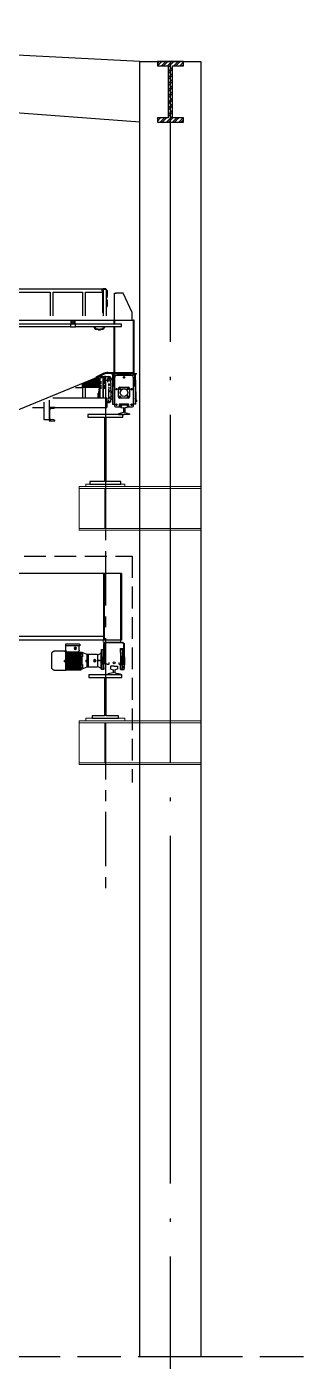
# Model space of a CAD drawing. Extents: x -1201378 to 2367219, y -619313 to 244905.
# Drawn here: x 1569481 to 1572666, y -88101 to -72751 of the extents above; entities that cross this region are included whole.
import ezdxf

# ---------------------------------------------------------------- set-up
doc = ezdxf.new("R2010")
doc.units = 0
doc.header["$LTSCALE"] = 1000
for name, pattern in [('__DASH', [0.35, 0.25, -0.1]), ('CENTER', [2, 1.25, -0.25, 0.25, -0.25]), ('DASH', [0.35, 0.25, -0.1]), ('DOTE', [2.42, 2, -0.2, 0.02, -0.2]), ('HIDDEN', [0.375, 0.25, -0.125])]:
    doc.linetypes.add(name, pattern=pattern)
doc.layers.get('0').update_dxf_attribs({"linetype": 'CONTINUOUS'})
for name, color, linetype in [('06A-01-03', 7, 'CONTINUOUS'), ('5剖面线层', 2, 'CONTINUOUS'), ('A-AXIS-DOTE', 14, 'DOTE'), ('A-LIN-V', 9, 'CONTINUOUS'), ('COLUMN', 9, 'CONTINUOUS'), ('CRANE', 11, 'HIDDEN'), ('FAG16-10.01MA1-被', 7, 'CONTINUOUS'), ('FAG16-10.02MA1-被', 7, 'CONTINUOUS'), ('FAG16-10MA1-端梁结构', 7, 'CONTINUOUS'), ('FAG16-20.02MA1-轴', 7, 'CONTINUOUS'), ('FHSGH10105-主梁-01', 7, 'CONTINUOUS'), ('FHSGH10105-主梁-02', 7, 'CONTINUOUS'), ('FHSGH10105-主梁-04', 7, 'CONTINUOUS'), ('FHSGH10105-主梁-06', 7, 'CONTINUOUS'), ('G80接口', 7, 'CONTINUOUS'), ('G80箱体', 7, 'CONTINUOUS'), ('S-DOTE1', 140, 'CENTER'), ('S-SB', 21, 'CONTINUOUS'), ('六角头螺栓_M5-135', 7, 'CONTINUOUS'), ('后端盖', 7, 'CONTINUOUS'), ('建-墙-填充', 8, 'CONTINUOUS'), ('建-柱-钢', 9, 'CONTINUOUS'), ('接线盒', 7, 'CONTINUOUS'), ('接线盒盖', 7, 'CONTINUOUS'), ('机壳', 7, 'CONTINUOUS'), ('电机接线盒密封垫', 7, 'CONTINUOUS'), ('端盖', 7, 'CONTINUOUS'), ('齿轴1', 7, 'CONTINUOUS')]:
    doc.layers.add(name, color=color, linetype=linetype)
doc.layers.add('S-bkl', color=4, linetype='CONTINUOUS', lineweight=0)
doc.layers.add('连接板', color=6, linetype='CONTINUOUS', lineweight=0)

# ---------------------------------------------------------------- blocks, each defined once
blk = doc.blocks.new('G$CBF9D2CED')
at = {"layer": '建-墙-填充'}
h = blk.add_hatch(dxfattribs=at)
h.set_pattern_fill('金属', color=256, scale=20, style=0)
h.set_pattern_definition([(45, (0, 0), (-35.3553, 35.3553), []), (45, (23.57, 0), (-35.3553, 35.3553), [])])
h.paths.add_polyline_path([(-150, 0), (-150, -50), (-25, -50), (-25, -650), (-150, -650), (-150, -700), (150, -700), (150, -650), (25, -650), (25, -50), (150, -50), (150, 0)])
at = {"layer": '建-柱-钢'}
for p, q in [((-150, 0), (-150, -50)), ((150, 0), (-150, 0)), ((150, -50), (150, 0)), ((-150, -50), (-25, -50)), ((-25, -50), (-25, -650)), ((25, -650), (25, -50)), ((25, -50), (150, -50)), ((-25, -650), (-150, -650)), ((-150, -650), (-150, -700)), ((-150, -700), (150, -700)), ((150, -650), (25, -650)), ((150, -700), (150, -650))]:
    blk.add_line(p, q, dxfattribs=at)
blk = doc.blocks.new('20T')
at = {"layer": 'A-LIN-V', "color": 1}
for p, q in [((1607425, -75771), (1605762, -75771)), ((1605816, -75803), (1606822, -75803)), ((1606822, -75803), (1606822, -76077)), ((1606855, -76077), (1606855, -75803)), ((1606855, -75803), (1607195, -75803)), ((1607195, -75803), (1607195, -76077)), ((1607227, -76077), (1607227, -75803)), ((1607227, -75803), (1607427, -75803)), ((1607416, -75797), (1607416, -75795)), ((1607416, -75795), (1607422, -75795)), ((1607422, -75797), (1607416, -75797)), ((1607419, -75782), (1607419, -75778)), ((1607425, -75778), (1607419, -75778)), ((1607419, -75788), (1607419, -75782)), ((1607425, -75782), (1607419, -75782)), ((1607419, -75788), (1607419, -75789)), ((1607425, -75788), (1607419, -75788)), ((1607419, -75789), (1607425, -75789)), ((1607425, -75792), (1607425, -75770)), ((1607427, -75770), (1607427, -75792)), ((1607460, -75771), (1607427, -75771)), ((1607427, -76039), (1607427, -75774)), ((1607427, -75780), (1607427, -75780)), ((1607427, -75787), (1607427, -75787)), ((1607430, -75765), (1607457, -75765)), ((1607457, -75767), (1607430, -75767)), ((1607431, -75771), (1607457, -75771)), ((1607434, -75771), (1607467, -75771)), ((1607434, -76077), (1607434, -75771)), ((1607460, -75771), (1607460, -75770)), ((1607462, -75770), (1607462, -75771)), ((1607467, -75771), (1607462, -75771)), ((1607467, -75771), (1607467, -75771)), ((1607467, -75771), (1607467, -76077)), ((1607474, -75780), (1607467, -75780)), ((1607467, -75789), (1607481, -75789)), ((1607467, -75805), (1607481, -75805)), ((1607481, -75805), (1607467, -75805)), ((1607467, -75821), (1607481, -75821)), ((1607467, -75822), (1607481, -75822)), ((1607474, -75781), (1607474, -75780)), ((1607475, -75822), (1607475, -75821)), ((1607481, -75805), (1607481, -75789)), ((1607481, -75821), (1607481, -75805)), ((1607481, -75838), (1607481, -75822)), ((1607563, -75816), (1607580, -75816)), ((1607563, -76121), (1607563, -75816)), ((1607593, -75816), (1607575, -75816)), ((1607662, -75816), (1607580, -75816)), ((1607765, -76039), (1607662, -75816)), ((1607481, -75838), (1607467, -75838)), ((1607467, -75838), (1607481, -75838)), ((1607467, -75853), (1607481, -75853)), ((1607467, -75857), (1607480, -75857)), ((1607467, -75898), (1607481, -75898)), ((1607481, -75914), (1607467, -75914)), ((1607467, -75914), (1607481, -75914)), ((1607467, -75929), (1607481, -75929)), ((1607467, -75931), (1607481, -75931)), ((1607467, -75946), (1607481, -75946)), ((1607481, -75946), (1607467, -75946)), ((1607467, -75962), (1607481, -75962)), ((1607467, -75965), (1607480, -75965)), ((1607475, -75857), (1607475, -75853)), ((1607475, -75931), (1607475, -75929)), ((1607475, -75965), (1607475, -75962)), ((1607481, -75853), (1607481, -75838)), ((1607481, -75914), (1607481, -75898)), ((1607481, -75929), (1607481, -75914)), ((1607481, -75946), (1607481, -75931)), ((1607481, -75962), (1607481, -75946)), ((1606880, -76129), (1606050, -76129)), ((1607556, -76129), (1606880, -76129)), ((1607060, -76134), (1607060, -76167)), ((1607063, -76164), (1607063, -76134)), ((1607104, -76129), (1607065, -76129)), ((1607065, -76132), (1607072, -76132)), ((1607068, -76159), (1607068, -76135)), ((1607070, -76135), (1607070, -76159)), ((1607072, -76132), (1607098, -76132)), ((1607098, -76134), (1607072, -76134)), ((1607098, -76132), (1607104, -76132)), ((1607099, -76159), (1607099, -76135)), ((1607101, -76135), (1607101, -76159)), ((1607107, -76134), (1607107, -76164)), ((1607109, -76167), (1607109, -76134)), ((1607434, -76043), (1607431, -76043)), ((1607556, -76129), (1607556, -76170)), ((1607556, -76129), (1607563, -76129)), ((1607780, -76129), (1607563, -76129)), ((1607563, -76129), (1607563, -76170)), ((1607765, -76121), (1607765, -76039)), ((1607780, -76121), (1607780, -76125)), ((1607787, -76125), (1607780, -76125)), ((1607780, -76641), (1607780, -76125)), ((1607787, -76641), (1607787, -76125)), ((1605372, -76170), (1607057, -76170)), ((1605372, -76200), (1607057, -76200)), ((1606043, -76170), (1606887, -76170)), ((1606600, -76200), (1607057, -76200)), ((1606913, -76170), (1607644, -76170)), ((1607060, -76167), (1607057, -76167)), ((1607057, -76167), (1607057, -76172)), ((1607057, -76172), (1607057, -76203)), ((1607057, -76203), (1607057, -76208)), ((1607112, -76208), (1607057, -76208)), ((1607060, -76167), (1607063, -76164)), ((1607063, -76167), (1607060, -76167)), ((1607072, -76162), (1607063, -76162)), ((1607063, -76167), (1607063, -76162)), ((1607106, -76167), (1607063, -76167)), ((1607072, -76161), (1607079, -76161)), ((1607079, -76162), (1607072, -76162)), ((1607079, -76161), (1607079, -76162)), ((1607091, -76162), (1607079, -76162)), ((1607091, -76162), (1607091, -76161)), ((1607091, -76161), (1607098, -76161)), ((1607098, -76162), (1607091, -76162)), ((1607106, -76162), (1607098, -76162)), ((1607106, -76167), (1607106, -76162)), ((1607106, -76164), (1607109, -76167)), ((1607109, -76167), (1607106, -76167)), ((1607112, -76167), (1607109, -76167)), ((1607112, -76167), (1607112, -76172)), ((1607112, -76170), (1607644, -76170)), ((1607112, -76203), (1607112, -76172)), ((1607112, -76200), (1607644, -76200)), ((1607112, -76203), (1607112, -76208)), ((1607143, -76200), (1607644, -76200)), ((1607321, -76200), (1607340, -76231)), ((1607340, -76229), (1607432, -76229)), ((1607340, -76231), (1607340, -76229)), ((1607373, -76231), (1607340, -76231)), ((1607373, -76231), (1607373, -76236)), ((1607373, -76236), (1607400, -76236)), ((1607400, -76231), (1607400, -76236)), ((1607432, -76231), (1607400, -76231)), ((1607452, -76200), (1607432, -76231)), ((1607432, -76229), (1607432, -76231)), ((1607556, -76200), (1607556, -76641)), ((1607563, -76200), (1607563, -76641)), ((1607644, -76173), (1607644, -76170)), ((1607644, -76173), (1607644, -76170)), ((1607644, -76200), (1607644, -76173)), ((1607644, -76197), (1607644, -76173)), ((1607644, -76200), (1607644, -76197)), ((1607351, -76776), (1607421, -76743)), ((1607490, -76728), (1607556, -76728)), ((1607541, -76739), (1607490, -76739)), ((1607532, -76739), (1607532, -76747)), ((1607532, -76739), (1607541, -76739)), ((1607532, -76747), (1607541, -76747)), ((1607541, -76739), (1607556, -76739)), ((1607541, -76739), (1607541, -76739)), ((1607541, -76760), (1607541, -76747)), ((1607555, -76739), (1607555, -76881)), ((1607556, -76641), (1607556, -76739)), ((1607556, -76641), (1607563, -76641)), ((1607563, -76641), (1607563, -76739)), ((1607563, -76728), (1607780, -76728)), ((1607563, -76739), (1607780, -76739)), ((1607787, -76641), (1607780, -76641)), ((1607780, -76739), (1607780, -76641)), ((1607787, -76750), (1607780, -76750)), ((1607780, -76760), (1607780, -76750)), ((1607787, -76750), (1607787, -76641)), ((1607787, -76739), (1607793, -76739)), ((1607787, -76739), (1607814, -76739)), ((1607791, -76747), (1607787, -76747)), ((1607791, -76747), (1607791, -76818)), ((1607802, -76818), (1607802, -76747)), ((1607814, -76747), (1607802, -76747)), ((1607814, -76747), (1607814, -76739)), ((1607352, -76788), (1605818, -77420)), ((1607112, -76899), (1607188, -76899)), ((1607188, -76864), (1607188, -76899)), ((1607378, -76867), (1607188, -76867)), ((1607378, -76871), (1607188, -76871)), ((1607378, -76873), (1607188, -76873)), ((1607378, -76876), (1607188, -76876)), ((1607378, -76880), (1607188, -76880)), ((1607378, -76884), (1607188, -76884)), ((1607378, -76887), (1607188, -76887)), ((1607378, -76890), (1607188, -76890)), ((1607378, -76892), (1607188, -76892)), ((1607378, -76894), (1607188, -76894)), ((1607188, -76895), (1607378, -76895)), ((1607195, -76895), (1607195, -77021)), ((1607378, -76860), (1607196, -76860)), ((1607378, -76854), (1607209, -76854)), ((1607378, -76848), (1607222, -76848)), ((1607227, -76982), (1607227, -76895)), ((1607378, -76843), (1607233, -76843)), ((1607378, -76841), (1607236, -76841)), ((1607378, -76837), (1607245, -76837)), ((1607378, -76836), (1607248, -76836)), ((1607378, -76835), (1607251, -76835)), ((1607378, -76832), (1607257, -76832)), ((1607378, -76829), (1607262, -76829)), ((1607378, -76828), (1607265, -76828)), ((1607378, -76826), (1607270, -76826)), ((1607378, -76823), (1607275, -76823)), ((1607378, -76821), (1607280, -76821)), ((1607378, -76808), (1607308, -76808)), ((1607378, -76804), (1607318, -76804)), ((1607378, -76800), (1607325, -76800)), ((1607378, -76798), (1607330, -76798)), ((1607378, -76794), (1607337, -76794)), ((1607378, -76792), (1607343, -76792)), ((1607426, -76753), (1607352, -76788)), ((1607378, -76788), (1607352, -76788)), ((1607378, -76786), (1607355, -76786)), ((1607378, -76775), (1607378, -76896)), ((1607378, -76896), (1607386, -76896)), ((1607388, -76849), (1607388, -76891)), ((1607388, -76891), (1607388, -76898)), ((1607388, -76914), (1607388, -76898)), ((1607398, -76766), (1607398, -76786)), ((1607398, -76786), (1607398, -76789)), ((1607398, -76802), (1607398, -76789)), ((1607398, -77021), (1607398, -76802)), ((1607409, -76863), (1607409, -76827)), ((1607409, -76915), (1607409, -76873)), ((1607415, -76784), (1607415, -76758)), ((1607415, -76775), (1607431, -76775)), ((1607415, -76775), (1607431, -76775)), ((1607431, -76775), (1607431, -76775)), ((1607431, -76775), (1607431, -76789)), ((1607431, -76775), (1607445, -76775)), ((1607431, -76775), (1607445, -76775)), ((1607431, -76775), (1607431, -76775)), ((1607431, -76789), (1607431, -76775)), ((1607431, -76789), (1607431, -76802)), ((1607431, -76802), (1607431, -76789)), ((1607431, -76802), (1607431, -76827)), ((1607431, -76827), (1607431, -76802)), ((1607431, -76827), (1607431, -76830)), ((1607431, -76830), (1607431, -76827)), ((1607431, -76830), (1607431, -76835)), ((1607431, -76835), (1607431, -76830)), ((1607431, -76838), (1607431, -76835)), ((1607431, -76835), (1607431, -76838)), ((1607431, -76838), (1607431, -76852)), ((1607431, -76852), (1607431, -76838)), ((1607431, -76855), (1607431, -76852)), ((1607431, -76852), (1607431, -76855)), ((1607431, -76855), (1607431, -76861)), ((1607431, -76861), (1607431, -76855)), ((1607431, -76861), (1607431, -76863)), ((1607431, -76863), (1607431, -76861)), ((1607431, -76863), (1607431, -76873)), ((1607431, -76873), (1607431, -76863)), ((1607431, -76873), (1607431, -76875)), ((1607431, -76875), (1607431, -76873)), ((1607431, -76875), (1607431, -76881)), ((1607431, -76881), (1607431, -76875)), ((1607431, -76884), (1607431, -76881)), ((1607431, -76881), (1607431, -76884)), ((1607431, -76884), (1607431, -76894)), ((1607431, -76894), (1607431, -76884)), ((1607431, -76897), (1607431, -76894)), ((1607431, -76894), (1607431, -76897)), ((1607431, -76897), (1607431, -76915)), ((1607431, -76915), (1607431, -76897)), ((1607434, -76827), (1607434, -76863)), ((1607434, -76873), (1607434, -76915)), ((1607453, -76775), (1607445, -76775)), ((1607453, -76775), (1607445, -76775)), ((1607445, -76775), (1607445, -76775)), ((1607445, -76775), (1607445, -76779)), ((1607452, -76778), (1607445, -76778)), ((1607453, -76779), (1607445, -76779)), ((1607445, -76784), (1607445, -76789)), ((1607445, -76789), (1607445, -76802)), ((1607452, -76796), (1607445, -76796)), ((1607445, -76802), (1607445, -76862)), ((1607445, -76810), (1607452, -76810)), ((1607445, -76915), (1607445, -76874)), ((1607453, -76775), (1607460, -76775)), ((1607460, -76775), (1607453, -76775)), ((1607453, -76809), (1607453, -76797)), ((1607455, -76777), (1607455, -76780)), ((1607455, -76781), (1607455, -76780)), ((1607455, -76781), (1607455, -76781)), ((1607455, -76781), (1607455, -76786)), ((1607455, -76786), (1607455, -76790)), ((1607455, -76803), (1607455, -76790)), ((1607455, -76812), (1607455, -76803)), ((1607455, -76812), (1607455, -76815)), ((1607455, -76830), (1607455, -76815)), ((1607483, -76822), (1607459, -76816)), ((1607460, -76775), (1607498, -76775)), ((1607487, -76840), (1607487, -76827)), ((1607495, -76854), (1607495, -76856)), ((1607495, -76859), (1607495, -76856)), ((1607495, -76862), (1607495, -76859)), ((1607502, -76861), (1607495, -76861)), ((1607495, -76874), (1607495, -76862)), ((1607495, -76877), (1607495, -76874)), ((1607495, -76875), (1607502, -76875)), ((1607495, -76877), (1607495, -76880)), ((1607495, -76880), (1607495, -76883)), ((1607495, -76896), (1607495, -76894)), ((1607495, -76896), (1607495, -76915)), ((1607500, -76861), (1607502, -76861)), ((1607503, -76874), (1607503, -76862)), ((1607520, -76841), (1607520, -76819)), ((1607520, -76849), (1607520, -76841)), ((1607520, -76849), (1607520, -76866)), ((1607520, -76878), (1607520, -76866)), ((1607520, -76878), (1607520, -76880)), ((1607520, -76880), (1607520, -76895)), ((1607520, -76895), (1607520, -76898)), ((1607520, -76911), (1607520, -76898)), ((1607538, -76881), (1607538, -76935)), ((1607538, -76881), (1607549, -76881)), ((1607538, -76881), (1607557, -76881)), ((1607541, -76760), (1607544, -76760)), ((1607544, -76881), (1607544, -76760)), ((1607555, -76760), (1607780, -76760)), ((1607555, -76881), (1607557, -76881)), ((1607557, -76881), (1607563, -76881)), ((1607557, -76881), (1607563, -76881)), ((1607557, -76881), (1607557, -76914)), ((1607557, -76881), (1607557, -76881)), ((1607557, -76881), (1607563, -76881)), ((1607563, -76788), (1607563, -77111)), ((1607753, -76760), (1607590, -76760)), ((1607590, -76760), (1607753, -76760)), ((1607600, -76760), (1607623, -76760)), ((1607600, -76760), (1607623, -76760)), ((1607625, -76897), (1607718, -76897)), ((1607625, -76897), (1607718, -76897)), ((1607630, -76760), (1607653, -76760)), ((1607630, -76760), (1607653, -76760)), ((1607661, -76760), (1607682, -76760)), ((1607661, -76760), (1607682, -76760)), ((1607690, -76760), (1607713, -76760)), ((1607690, -76760), (1607713, -76760)), ((1607720, -76760), (1607743, -76760)), ((1607720, -76760), (1607743, -76760)), ((1607780, -77111), (1607780, -76788)), ((1607786, -76881), (1607780, -76881)), ((1607786, -76881), (1607780, -76881)), ((1607786, -76881), (1607780, -76881)), ((1607785, -76881), (1607785, -76881)), ((1607785, -76881), (1607785, -76881)), ((1607786, -76914), (1607786, -76881)), ((1607786, -76881), (1607786, -76881)), ((1607796, -76881), (1607786, -76881)), ((1607786, -76935), (1607786, -76881)), ((1607806, -76881), (1607786, -76881)), ((1607806, -76881), (1607786, -76881)), ((1607791, -76818), (1607791, -76881)), ((1607791, -76881), (1607802, -76881)), ((1607796, -76881), (1607796, -76881)), ((1607802, -76818), (1607802, -76881)), ((1607806, -76935), (1607806, -76881)), ((1606811, -77045), (1606811, -77130)), ((1606851, -77021), (1607473, -77021)), ((1607205, -77021), (1607239, -77021)), ((1607227, -77021), (1607227, -76982)), ((1607375, -77015), (1607375, -76965)), ((1607379, -76963), (1607378, -76963)), ((1607378, -77017), (1607379, -77017)), ((1607379, -76947), (1607379, -77021)), ((1607383, -76946), (1607380, -76946)), ((1607384, -76914), (1607384, -76919)), ((1607384, -76932), (1607384, -76919)), ((1607384, -76932), (1607384, -76939)), ((1607384, -77021), (1607384, -76939)), ((1607388, -76911), (1607386, -76911)), ((1607388, -76911), (1607386, -76911)), ((1607431, -76915), (1607431, -77021)), ((1607431, -77021), (1607431, -76915)), ((1607473, -77021), (1607473, -77130)), ((1607495, -77025), (1607495, -76915)), ((1607502, -76936), (1607495, -76936)), ((1607495, -76950), (1607502, -76950)), ((1607502, -77011), (1607495, -77011)), ((1607495, -77028), (1607495, -77025)), ((1607495, -77025), (1607502, -77025)), ((1607495, -77031), (1607495, -77028)), ((1607495, -77031), (1607495, -77034)), ((1607495, -77045), (1607495, -77042)), ((1607495, -77064), (1607495, -77045)), ((1607503, -76949), (1607503, -76937)), ((1607503, -77024), (1607503, -77012)), ((1607518, -76911), (1607521, -76911)), ((1607521, -76911), (1607518, -76911)), ((1607520, -76911), (1607518, -76911)), ((1607521, -76911), (1607521, -76930)), ((1607521, -76937), (1607521, -76930)), ((1607521, -76937), (1607521, -76951)), ((1607521, -76955), (1607521, -76951)), ((1607521, -76955), (1607521, -77006)), ((1607521, -77010), (1607521, -77006)), ((1607521, -77026), (1607521, -77010)), ((1607521, -77030), (1607521, -77026)), ((1607521, -77030), (1607521, -77044)), ((1607521, -77059), (1607521, -77044)), ((1607521, -77049), (1607521, -77049)), ((1607532, -76946), (1607522, -76946)), ((1607522, -77033), (1607529, -77033)), ((1607529, -77033), (1607532, -77033)), ((1607535, -76950), (1607535, -76965)), ((1607535, -76965), (1607535, -76950)), ((1607535, -76950), (1607536, -76950)), ((1607535, -76957), (1607535, -76957)), ((1607535, -77022), (1607535, -77022)), ((1607535, -77031), (1607536, -77031)), ((1607536, -76949), (1607536, -76959)), ((1607536, -76992), (1607536, -77031)), ((1607537, -77035), (1607537, -77039)), ((1607537, -77039), (1607537, -77093)), ((1607538, -76935), (1607538, -77039)), ((1607538, -77039), (1607538, -77093)), ((1607557, -76914), (1607557, -76951)), ((1607563, -76951), (1607557, -76951)), ((1607557, -77033), (1607563, -77033)), ((1607557, -77033), (1607557, -77063)), ((1607558, -76951), (1607558, -77039)), ((1607563, -76952), (1607558, -76952)), ((1607558, -77028), (1607563, -77028)), ((1607563, -77033), (1607558, -77033)), ((1607609, -77006), (1607609, -76913)), ((1607718, -77022), (1607625, -77022)), ((1607734, -76913), (1607734, -77006)), ((1607786, -76951), (1607780, -76951)), ((1607786, -76952), (1607780, -76952)), ((1607780, -77028), (1607786, -77028)), ((1607780, -77033), (1607786, -77033)), ((1607786, -77033), (1607780, -77033)), ((1607786, -76951), (1607786, -76914)), ((1607786, -77039), (1607786, -76935)), ((1607786, -76946), (1607786, -76946)), ((1607786, -76951), (1607786, -76952)), ((1607786, -77028), (1607786, -77033)), ((1607786, -77030), (1607786, -77030)), ((1607786, -77063), (1607786, -77033)), ((1607786, -77093), (1607786, -77039)), ((1607806, -77039), (1607806, -76935)), ((1607806, -77093), (1607806, -77039)), ((1607808, -76949), (1607808, -77031)), ((1606617, -77130), (1606748, -77130)), ((1606748, -77069), (1606748, -77271)), ((1606811, -77130), (1606811, -77282)), ((1606874, -77130), (1606811, -77130)), ((1606818, -77260), (1606818, -77152)), ((1606827, -77142), (1606869, -77138)), ((1606874, -77133), (1606874, -77130)), ((1606874, -77130), (1607473, -77130)), ((1607473, -77064), (1607495, -77064)), ((1607495, -77077), (1607473, -77077)), ((1607495, -77061), (1607521, -77059)), ((1607495, -77074), (1607495, -77064)), ((1607495, -77073), (1607502, -77073)), ((1607495, -77077), (1607495, -77074)), ((1607503, -77072), (1607503, -77061)), ((1607518, -77069), (1607503, -77070)), ((1607518, -77069), (1607519, -77059)), ((1607537, -77093), (1607538, -77093)), ((1607538, -77093), (1607557, -77093)), ((1607557, -77063), (1607557, -77095)), ((1607557, -77095), (1607563, -77095)), ((1607574, -77122), (1607614, -77122)), ((1607608, -77203), (1607608, -77211)), ((1607663, -77189), (1607609, -77202)), ((1607615, -77122), (1607631, -77122)), ((1607619, -77120), (1607629, -77120)), ((1607620, -77117), (1607620, -77095)), ((1607625, -77090), (1607718, -77090)), ((1607629, -77090), (1607629, -77120)), ((1607629, -77120), (1607632, -77117)), ((1607631, -77122), (1607631, -77119)), ((1607631, -77122), (1607634, -77119)), ((1607632, -77090), (1607632, -77117)), ((1607632, -77117), (1607634, -77101)), ((1607634, -77119), (1607634, -77100)), ((1607634, -77119), (1607636, -77104)), ((1607637, -77099), (1607707, -77099)), ((1607637, -77102), (1607637, -77129)), ((1607672, -77101), (1607638, -77101)), ((1607638, -77130), (1607663, -77136)), ((1607639, -77101), (1607709, -77101)), ((1607664, -77137), (1607664, -77188)), ((1607672, -77101), (1607705, -77101)), ((1607679, -77137), (1607679, -77188)), ((1607705, -77130), (1607680, -77136)), ((1607680, -77189), (1607734, -77202)), ((1607706, -77102), (1607706, -77129)), ((1607709, -77101), (1607711, -77117)), ((1607710, -77101), (1607712, -77117)), ((1607711, -77106), (1607711, -77117)), ((1607711, -77117), (1607714, -77120)), ((1607712, -77090), (1607712, -77117)), ((1607712, -77117), (1607715, -77120)), ((1607714, -77119), (1607714, -77119)), ((1607714, -77119), (1607714, -77119)), ((1607714, -77119), (1607717, -77122)), ((1607714, -77120), (1607714, -77120)), ((1607714, -77120), (1607715, -77120)), ((1607715, -77090), (1607715, -77120)), ((1607715, -77120), (1607724, -77120)), ((1607717, -77122), (1607717, -77120)), ((1607717, -77122), (1607729, -77122)), ((1607723, -77095), (1607723, -77117)), ((1607729, -77122), (1607769, -77122)), ((1607735, -77203), (1607735, -77211)), ((1607786, -77095), (1607780, -77095)), ((1607786, -77095), (1607786, -77063)), ((1607786, -77093), (1607786, -77093)), ((1607806, -77093), (1607786, -77093)), ((1606811, -77271), (1606748, -77271)), ((1606811, -77282), (1606874, -77282)), ((1606869, -77274), (1606827, -77270)), ((1606874, -77282), (1606874, -77279)), ((1607608, -77211), (1607672, -77211)), ((1607735, -77211), (1607672, -77211))]:
    blk.add_line(p, q, dxfattribs=at)
blk.add_lwpolyline([(1607818, -77045), (1607805, -77045), (1607805, -77058), (1607818, -77058)], close=True, dxfattribs=at)
for centre, radius in [((1607504, -76805), 21.7), ((1607672, -76782), 7.83), ((1607585, -76918), 7.83), ((1607625, -76913), 6.52), ((1607625, -77006), 6.52), ((1607672, -76959), 43.5), ((1607718, -76913), 6.52), ((1607718, -77006), 6.52), ((1607759, -76918), 7.83), ((1607585, -77097), 7.83), ((1607759, -77097), 7.83)]:
    blk.add_circle(centre, radius, dxfattribs=at)
for centre, radius, start, end in [((1607422, -75792), 3.26, 270, 360), ((1607422, -75792), 5.43, 270, 360), ((1607430, -75770), 5.43, 90, 180), ((1607430, -75770), 3.26, 90, 180), ((1607431, -75774), 3.26, 90, 180), ((1607457, -75770), 5.43, 360, 90), ((1607457, -75770), 3.26, 360, 90), ((1607457, -75774), 3.26, 89.4504, 90), ((1607471, -75789), 8.7, 0, 119.998), ((1607471, -75857), 8.7, 240.002, 0), ((1607471, -75898), 8.7, 0, 119.9981), ((1607471, -75965), 8.7, 240.0019, 0), ((1607065, -76134), 4.89, 90, 180), ((1607065, -76134), 2.45, 90, 180), ((1607072, -76135), 3.26, 90, 180), ((1607072, -76135), 1.63, 90, 180), ((1607098, -76135), 3.26, 0, 90), ((1607098, -76135), 1.63, 360, 90), ((1607104, -76134), 4.89, 0, 90), ((1607104, -76134), 2.45, 0, 90), ((1607431, -76039), 3.26, 180, 270), ((1607072, -76159), 3.26, 180, 270), ((1607072, -76159), 1.63, 180, 270), ((1607098, -76159), 3.26, 270, 360), ((1607098, -76159), 1.63, 270, 360), ((1607343, -76218), 3.26, 133.4872, 313.4872), ((1607343, -76218), 3.26, 313.4872, 133.4872), ((1607430, -76218), 3.26, 143.6187, 323.6187), ((1607430, -76218), 3.26, 323.6187, 143.6187), ((1607490, -76891), 163, 90, 115.0006), ((1607490, -76891), 152, 90, 115.0006), ((1607386, -76898), 2.17, 360, 90), ((1606725, -65976), 10830, 273.5656, 273.6521), ((1607452, -76779), 0.87, 18.714, 90), ((1607452, -76797), 0.87, 0, 90), ((1607452, -76809), 0.87, 270, 360), ((1607453, -76777), 2.17, 360, 90), ((1607453, -76777), 2.17, 0, 90), ((1607453, -76781), 2.17, 360, 90), ((1607460, -76810), 5.43, 180, 255), ((1607504, -76805), 21.7, 0.0003, 180.0003), ((1607482, -76827), 5.43, 0, 75), ((1607464, -76870), 44.4, 56.7118, 57.8521), ((1607504, -76805), 6.52, 0.0001, 359.9999), ((1607504, -76805), 6.52, 180.0003, 0), ((1607498, -76796), 21.7, 18.3607, 90), ((1607513, -76854), 12.3, 213.1996, 214.7003), ((1607502, -76862), 0.87, 0, 90), ((1607502, -76874), 0.87, 270, 360), ((1607499, -76858), 4.64, 333.0605, 0.003), ((1607590, -76788), 27.2, 90, 180), ((1607625, -76913), 16.3, 90, 180), ((1607625, -76913), 16.3, 90, 180), ((1607672, -76782), 7.83, 180.0003, 0), ((1607672, -76782), 7.83, 180.0003, 0), ((1607672, -76782), 7.83, 267.5383, 270.3197), ((1607718, -76913), 16.3, 0, 90), ((1607718, -76913), 16.3, 0, 90), ((1607753, -76788), 27.2, 0, 90), ((1607753, -76788), 27.2, 360, 90), ((1607378, -76965), 2.17, 90, 180), ((1607378, -77015), 2.17, 180, 270), ((1607380, -76947), 1.09, 90, 180), ((1607383, -76945), 1.09, 270, 360), ((1607386, -76914), 2.17, 90, 180), ((1607386, -76914), 2.17, 90, 180), ((1607502, -76937), 0.87, 0, 90), ((1607502, -76949), 0.87, 270, 360), ((1607502, -77012), 0.87, 0, 90), ((1607502, -77024), 0.87, 270, 360), ((1607522, -76945), 1.09, 180, 270), ((1607522, -77034), 1.09, 90, 180), ((1607532, -76950), 3.26, 0, 90), ((1607532, -77030), 3.18, 269.0513, 351.8934), ((1607544, -76949), 7.61, 135.5847, 180), ((1607544, -77031), 7.61, 180, 224.4153), ((1607585, -76918), 7.83, 180.0003, 360), ((1607585, -76918), 7.83, 267.5384, 270.3196), ((1607585, -76918), 7.83, 267.5383, 270.3197), ((1607625, -77006), 16.3, 180, 270), ((1607625, -76913), 7.84, 0.0002, 359.9998), ((1607625, -76913), 7.83, 180.0003, 0), ((1607625, -77006), 7.83, 0.0002, 359.9998), ((1607625, -77006), 7.83, 180.0003, 0), ((1607625, -76913), 6.52, 180.0003, 0), ((1607625, -77006), 6.52, 180.0003, 0), ((1607672, -76959), 43.5, 0.0003, 180.0003), ((1607718, -76913), 7.83, 0.0002, 359.9998), ((1607718, -76913), 7.83, 180.0003, 0), ((1607718, -77006), 7.83, 0.0002, 359.9998), ((1607718, -77006), 7.83, 180.0003, 0), ((1607718, -76913), 6.52, 180.0003, 0), ((1607718, -77006), 6.52, 180.0003, 0), ((1607718, -77006), 16.3, 270, 360), ((1607759, -76918), 7.83, 180.0003, 0), ((1607759, -76918), 7.83, 180.0003, 0), ((1607759, -76918), 7.83, 267.5383, 270.3197), ((1607800, -76949), 7.61, 360, 44.4153), ((1607800, -77031), 7.61, 315.5523, 360), ((1606828, -77152), 10.3, 95.7106, 180), ((1606869, -77133), 5.16, 275.7106, 360), ((1607502, -77072), 0.87, 270, 360), ((1607574, -77111), 10.9, 180, 270), ((1607585, -77097), 7.83, 180.0003, 360), ((1607585, -77097), 7.83, 267.5384, 270.3196), ((1607585, -77097), 7.83, 267.5383, 270.3197), ((1607585, -77097), 7.83, 357.8629, 360), ((1607585, -77097), 7.83, 357.8629, 360), ((1607609, -77203), 1.36, 103, 180), ((1607614, -77117), 5.43, 270, 360), ((1607625, -77095), 5.43, 90, 180), ((1607637, -77102), 3.26, 90, 175), ((1607639, -77104), 3.26, 90, 175), ((1607638, -77102), 1.36, 90, 180), ((1607638, -77129), 1.36, 180, 257), ((1607663, -77137), 1.36, 360, 77), ((1607663, -77188), 1.36, 283, 360), ((1607680, -77137), 1.36, 103, 180), ((1607680, -77188), 1.36, 180, 257), ((1607705, -77102), 1.36, 0, 90), ((1607705, -77129), 1.36, 283, 0), ((1607707, -77102), 3.26, 5, 90), ((1607706, -77102), 3.26, 5, 19.3189), ((1607709, -77104), 3.26, 67.7935, 90), ((1607718, -77095), 5.43, 0, 90), ((1607729, -77117), 5.43, 180, 270), ((1607734, -77203), 1.36, 0, 77), ((1607759, -77097), 7.83, 180.0003, 0), ((1607759, -77097), 7.83, 180.0003, 182.1355), ((1607759, -77097), 7.83, 180.0003, 182.1355), ((1607759, -77097), 7.83, 267.5384, 270.3196), ((1607759, -77097), 7.83, 267.5383, 270.3197), ((1607769, -77111), 10.9, 270, 360), ((1606828, -77260), 10.3, 180, 264.2894), ((1606869, -77279), 5.16, 0, 84.2894)]:
    blk.add_arc(centre, radius, start, end, dxfattribs=at)
for points, knots in [([(1607488, -76833), (1607488, -76833), (1607488, -76833), (1607488, -76833), (1607488, -76833), (1607488, -76833), (1607488, -76833), (1607488, -76833), (1607488, -76833), (1607488, -76833), (1607488, -76833), (1607488, -76833), (1607488, -76833), (1607488, -76833), (1607488, -76833), (1607488, -76832), (1607488, -76832), (1607488, -76832), (1607488, -76832), (1607488, -76832), (1607488, -76832), (1607488, -76832), (1607488, -76832), (1607488, -76832), (1607488, -76832), (1607488, -76832), (1607488, -76832), (1607488, -76832), (1607488, -76832), (1607487, -76832), (1607487, -76832), (1607487, -76832), (1607487, -76831), (1607487, -76831), (1607487, -76831)], [0.6385886, 0.6385886, 0.6385886, 0.6385886, 0.6433197, 0.6504282, 0.6573568, 0.6660077, 0.6778287, 0.6902811, 0.7011771, 0.7111804, 0.7208221, 0.7291295, 0.7384214, 0.7475006, 0.7548259, 0.7603841, 0.7655208, 0.7725608, 0.781556, 0.7949405, 0.8074529, 0.8186803, 0.8286102, 0.8372735, 0.8450561, 0.8527269, 0.8602938, 0.8677705, 0.8765767, 0.8878706, 0.9017041, 0.9179282, 0.9359027, 0.9547162, 0.9547162, 0.9547162, 0.9547162]), ([(1607502, -76861), (1607502, -76861), (1607502, -76861), (1607503, -76861), (1607503, -76861), (1607503, -76861), (1607503, -76861), (1607503, -76861), (1607503, -76860), (1607503, -76860), (1607503, -76860), (1607503, -76860), (1607503, -76860), (1607503, -76860), (1607503, -76860), (1607503, -76860), (1607503, -76860), (1607503, -76860), (1607503, -76860), (1607503, -76860), (1607503, -76860), (1607503, -76860), (1607503, -76860), (1607503, -76860), (1607503, -76860), (1607503, -76860), (1607504, -76860), (1607504, -76860), (1607504, -76860), (1607504, -76860), (1607504, -76860), (1607504, -76860), (1607504, -76860)], [0, 0, 0, 0, 0.125, 0.125, 0.25, 0.25, 0.375, 0.375, 0.4375, 0.4375, 0.46875, 0.46875, 0.5, 0.5, 0.625, 0.625, 0.6875, 0.6875, 0.71875, 0.734375, 0.734375, 0.75, 0.75, 0.875, 0.875, 0.9375, 0.9375, 0.953125, 0.953125, 0.96875, 0.96875, 1, 1, 1, 1]), ([(1607388, -76914), (1607388, -76914), (1607388, -76914), (1607388, -76915), (1607389, -76915), (1607389, -76915), (1607389, -76916), (1607389, -76917), (1607390, -76917), (1607390, -76918), (1607390, -76918), (1607391, -76919)], [0, 0, 0, 0, 0.059025, 0.120426, 0.184239, 0.250489, 0.369441, 0.499862, 0.749772, 0.853811, 1, 1, 1, 1])]:
    blk.add_open_spline(points, degree=3, knots=knots, dxfattribs=at)
blk = doc.blocks.new('吊车5')
at = {"layer": '5剖面线层'}
h = blk.add_hatch(color=3, dxfattribs=at)
h.dxf.hatch_style = 1
h.paths.add_polyline_path([(1555844, -79902, 1), (1555817, -79902, 1)])
at = {"color": 3, "ltscale": 0.5}
for p, q in [((1555344, -80107), (1555344, -80138)), ((1555384, -80106), (1555346, -80106)), ((1555384, -80106), (1555423, -80106)), ((1555424, -80107), (1555424, -80138)), ((1555375, -80181), (1555312, -80195)), ((1555375, -80181), (1555312, -80195)), ((1555312, -80195), (1555312, -80205)), ((1555312, -80205), (1555457, -80205)), ((1555346, -80140), (1555375, -80147)), ((1555376, -80148), (1555376, -80179)), ((1555376, -80153), (1555376, -80179)), ((1555393, -80148), (1555393, -80179)), ((1555393, -80153), (1555393, -80179)), ((1555423, -80140), (1555394, -80147)), ((1555394, -80181), (1555457, -80195)), ((1555394, -80181), (1555457, -80195)), ((1555457, -80195), (1555457, -80205))]:
    blk.add_line(p, q, dxfattribs=at)
at = {"color": 3}
blk.add_line((1555514, -80087), (1555510, -80087), dxfattribs=at)
at = {"color": 6, "linetype": 'DASH'}
blk.add_lwpolyline([(1563769, -78841), (1555174, -78841), (1555174, -81443)], dxfattribs=at)
at = {"color": 3}
blk.add_lwpolyline([(1555276, -80114), (1555290, -80114), (1555290, -80121), (1555276, -80121)], close=True, dxfattribs=at)
at = {"color": 3, "ltscale": 0.5}
for centre, start, end in [((1555346, -80107), 90, 180), ((1555423, -80107), 0, 90), ((1555346, -80138), 180, 257), ((1555374, -80148), 0, 77), ((1555374, -80179), 283, 0), ((1555374, -80179), 283, 0), ((1555394, -80148), 103, 180), ((1555394, -80179), 180, 257), ((1555394, -80179), 180, 257), ((1555423, -80138), 283, 0)]:
    blk.add_arc(centre, 1.57, start, end, dxfattribs=at)
at = {"layer": '06A-01-03', "color": 3, "linetype": 'Continuous'}
for p, q in [((1555940, -79934), (1555940, -79934)), ((1555947, -79934), (1555940, -79934)), ((1555940, -79934), (1555940, -79935)), ((1555940, -79934), (1555947, -79934)), ((1555940, -80048), (1555940, -79935)), ((1555940, -79935), (1555951, -79935)), ((1555947, -79934), (1555947, -79934)), ((1555947, -79935), (1555947, -79934)), ((1555955, -79935), (1555955, -79934)), ((1555955, -79934), (1556075, -79934)), ((1556080, -79936), (1556097, -79949)), ((1556100, -80131), (1556100, -79955)), ((1555947, -80048), (1555940, -80048)), ((1555940, -80152), (1555940, -80057)), ((1555940, -80057), (1555951, -80057)), ((1555951, -80057), (1555940, -80057)), ((1555940, -80057), (1555940, -80057)), ((1555947, -80042), (1555947, -80048)), ((1555955, -80053), (1555955, -80042)), ((1555947, -80152), (1555940, -80152)), ((1556075, -80152), (1555955, -80152)), ((1556097, -80137), (1556080, -80150))]:
    blk.add_line(p, q, dxfattribs=at)
for centre, radius, start, end in [((1555951, -79852), 81.9, 267.251, 272.749), ((1556075, -79942), 7.86, 51.8428, 90), ((1556092, -79955), 7.86, 0, 51.8428), ((1555951, -80042), 3.93, 359.6522, 180.3478), ((1555951, -80053), 3.91, 269.7873, 359.8627), ((1555951, -80053), 3.91, 269.7971, 359.8507), ((1555951, -80233), 81.9, 87.251, 92.749), ((1556075, -80144), 7.86, 270, 308.1572), ((1556092, -80131), 7.86, 308.1572, 0)]:
    blk.add_arc(centre, radius, start, end, dxfattribs=at)
blk.add_open_spline([(1555951, -79935), (1555951, -79935), (1555951, -79935), (1555951, -79935), (1555952, -79935), (1555952, -79935), (1555952, -79935), (1555953, -79935), (1555954, -79935), (1555954, -79935), (1555954, -79935), (1555955, -79935), (1555955, -79935), (1555955, -79935), (1555955, -79935), (1555955, -79935)], degree=3, knots=[0, 0, 0, 0, 0.041659, 0.083241, 0.124924, 0.187526, 0.250171, 0.374622, 0.499792, 0.624328, 0.7493, 0.81163, 0.874211, 0.937221, 1, 1, 1, 1], dxfattribs=at)
at = {"layer": 'FAG16-10.01MA1-被', "color": 3, "linetype": 'Continuous'}
for p, q in [((1555325, -80082), (1555306, -80082)), ((1555328, -80079), (1555325, -80082)), ((1555329, -80063), (1555328, -80079)), ((1555440, -80079), (1555439, -80063)), ((1555443, -80082), (1555440, -80079)), ((1555463, -80082), (1555443, -80082))]:
    blk.add_line(p, q, dxfattribs=at)
at = {"layer": 'FAG16-10.02MA1-被', "color": 3, "linetype": 'Continuous'}
for p, q in [((1555263, -79997), (1555263, -79996)), ((1555308, -79996), (1555263, -79996)), ((1555263, -79997), (1555263, -80090)), ((1555263, -79998), (1555266, -79998)), ((1555266, -80088), (1555263, -80088)), ((1555263, -80090), (1555308, -80090)), ((1555305, -79999), (1555308, -79996)), ((1555305, -80000), (1555305, -79999)), ((1555305, -80000), (1555305, -80087)), ((1555308, -80090), (1555305, -80087)), ((1555308, -79996), (1555308, -79997)), ((1555308, -80090), (1555308, -79997)), ((1555502, -79998), (1555505, -79998)), ((1555505, -80088), (1555502, -80088)), ((1555505, -79997), (1555505, -79996)), ((1555505, -79996), (1555510, -79996)), ((1555505, -79997), (1555505, -80090)), ((1555510, -80090), (1555505, -80090)), ((1555510, -79997), (1555510, -79996)), ((1555510, -79996), (1555514, -79999)), ((1555510, -79997), (1555510, -80090)), ((1555514, -79999), (1555514, -80000)), ((1555514, -80087), (1555514, -80000))]:
    blk.add_line(p, q, dxfattribs=at)
at = {"layer": 'FAG16-10MA1-端梁结构', "color": 3, "linetype": 'Continuous'}
for p, q in [((1555266, -79856), (1555266, -80120)), ((1555273, -80066), (1555273, -79856)), ((1555477, -79831), (1555292, -79831)), ((1555292, -79837), (1555477, -79837)), ((1555496, -80066), (1555496, -79856)), ((1555502, -80120), (1555502, -79856)), ((1555510, -79914), (1555502, -79914)), ((1555510, -79945), (1555510, -79914)), ((1555510, -79945), (1555510, -79996)), ((1555266, -80145), (1555266, -80120)), ((1555288, -80082), (1555306, -80082)), ((1555309, -80114), (1555309, -80090)), ((1555309, -80114), (1555309, -80145)), ((1555463, -80082), (1555480, -80082)), ((1555502, -80120), (1555502, -80145)), ((1555510, -80090), (1555510, -80114)), ((1555510, -80145), (1555510, -80114)), ((1555309, -80145), (1555266, -80145)), ((1555502, -80145), (1555510, -80145))]:
    blk.add_line(p, q, dxfattribs=at)
for centre, radius, start, end in [((1555292, -79856), 25.1, 90, 180), ((1555292, -79856), 18.9, 90, 180), ((1555477, -79856), 25.1, 0, 90), ((1555477, -79856), 18.9, 0, 90), ((1555292, -80120), 25.1, 180, 221.4096), ((1555288, -80066), 15.7, 180, 270), ((1555384, -80066), 11, 0, 180), ((1555384, -80066), 11, 180, 0), ((1555480, -80066), 15.7, 270, 0)]:
    blk.add_arc(centre, radius, start, end, dxfattribs=at)
at = {"layer": 'FAG16-20.02MA1-轴', "color": 3, "linetype": 'Continuous'}
for p, q in [((1555290, -79914), (1555290, -79945)), ((1555309, -79914), (1555290, -79914)), ((1555290, -79945), (1555290, -80114)), ((1555510, -79914), (1555510, -79945)), ((1555529, -79914), (1555510, -79914)), ((1555510, -79996), (1555510, -79945)), ((1555529, -79945), (1555529, -79914)), ((1555529, -80114), (1555529, -79945)), ((1555290, -80114), (1555290, -80145)), ((1555309, -80090), (1555309, -80114)), ((1555309, -80145), (1555309, -80114)), ((1555510, -80114), (1555510, -80090)), ((1555510, -80114), (1555510, -80145)), ((1555529, -80145), (1555529, -80114)), ((1555290, -80145), (1555309, -80145)), ((1555510, -80145), (1555529, -80145))]:
    blk.add_line(p, q, dxfattribs=at)
at = {"layer": 'FHSGH10105-主梁-01', "color": 3, "linetype": 'Continuous'}
for p, q in [((1555300, -79041), (1555300, -79654)), ((1555309, -79041), (1555309, -79654)), ((1555300, -79654), (1555300, -79806)), ((1555309, -79654), (1555309, -79811))]:
    blk.add_line(p, q, dxfattribs=at)
at = {"layer": 'FHSGH10105-主梁-02', "color": 3, "linetype": 'Continuous'}
for p, q in [((1555494, -79653), (1555494, -79041)), ((1555503, -79653), (1555503, -79041)), ((1555494, -79806), (1555494, -79653)), ((1555503, -79806), (1555503, -79653))]:
    blk.add_line(p, q, dxfattribs=at)
at = {"layer": 'FHSGH10105-主梁-04', "color": 3, "linetype": 'Continuous'}
blk.add_line((1555300, -79041), (1563769, -79041), dxfattribs=at)
at = {"layer": 'FHSGH10105-主梁-06', "color": 3, "linetype": 'Continuous'}
for p, q in [((1555300, -79806), (1563769, -79806)), ((1555503, -79766), (1563769, -79766))]:
    blk.add_line(p, q, dxfattribs=at)
at = {"layer": 'G80接口', "color": 3, "linetype": 'Continuous'}
for p, q in [((1555684, -80115), (1555684, -79971)), ((1555684, -79971), (1555692, -79971)), ((1555692, -79971), (1555751, -79949)), ((1555692, -80035), (1555692, -79971)), ((1555743, -79962), (1555743, -79963)), ((1555743, -79964), (1555743, -79963)), ((1555762, -79963), (1555743, -79963)), ((1555743, -79973), (1555743, -79964)), ((1555743, -79975), (1555743, -79973)), ((1555751, -79949), (1555751, -79962)), ((1555751, -79949), (1555762, -79949)), ((1555762, -79954), (1555762, -79961)), ((1555762, -79973), (1555762, -79964)), ((1555692, -80115), (1555684, -80115)), ((1555708, -80035), (1555692, -80035)), ((1555692, -80051), (1555692, -80035)), ((1555708, -80051), (1555692, -80051)), ((1555692, -80115), (1555692, -80051)), ((1555751, -80137), (1555692, -80115)), ((1555743, -79998), (1555743, -79975)), ((1555743, -79998), (1555743, -80000)), ((1555743, -80086), (1555743, -80088)), ((1555743, -80111), (1555743, -80088)), ((1555743, -80113), (1555743, -80111)), ((1555743, -80122), (1555743, -80113)), ((1555743, -80123), (1555743, -80122)), ((1555743, -80123), (1555743, -80124)), ((1555762, -80123), (1555743, -80123)), ((1555751, -80092), (1555751, -79994)), ((1555751, -80137), (1555751, -80124)), ((1555762, -79988), (1555762, -79978)), ((1555762, -80001), (1555762, -79996)), ((1555762, -80015), (1555762, -80009)), ((1555762, -80030), (1555762, -80021)), ((1555762, -80047), (1555762, -80039)), ((1555762, -80065), (1555762, -80056)), ((1555762, -80078), (1555762, -80071)), ((1555762, -80089), (1555762, -80085)), ((1555762, -80108), (1555762, -80098)), ((1555762, -80122), (1555762, -80113)), ((1555762, -80137), (1555751, -80137))]:
    blk.add_line(p, q, dxfattribs=at)
for centre, radius, start, end in [((1555751, -79962), 0.34, 332.0769, 0.27), ((1555737, -80043), 29.4, 164.4802, 195.5198), ((1557320, -79492), 1647, 197.6875, 197.7471), ((1555750, -79994), 0.868, 359.567, 17.3644), ((1555750, -80092), 0.868, 342.6356, 0.433), ((1557320, -80594), 1647, 162.253, 162.3125), ((1555751, -80124), 0.34, 359.73, 27.9231)]:
    blk.add_arc(centre, radius, start, end, dxfattribs=at)
for points, knots in [([(1555751, -79962), (1555751, -79962), (1555751, -79962), (1555751, -79963), (1555751, -79963), (1555751, -79963), (1555751, -79963), (1555751, -79963), (1555751, -79963), (1555751, -79963), (1555751, -79963), (1555751, -79963), (1555751, -79963), (1555751, -79963), (1555751, -79963), (1555751, -79963), (1555751, -79963), (1555751, -79963), (1555751, -79963), (1555751, -79963), (1555751, -79963), (1555751, -79963), (1555751, -79963), (1555751, -79963)], [0, 0, 0, 0, 0.125, 0.25, 0.375, 0.5, 0.625, 0.625, 0.65625, 0.65625, 0.6875, 0.75, 0.875, 0.875, 0.9375, 0.96875, 0.984375, 0.988281, 0.988281, 0.990234, 0.990234, 0.992187, 1, 1, 1, 1]), ([(1555751, -80124), (1555751, -80123), (1555751, -80123), (1555751, -80123), (1555751, -80123), (1555751, -80123), (1555751, -80123), (1555751, -80123), (1555751, -80123), (1555751, -80123), (1555751, -80123), (1555751, -80123), (1555751, -80123), (1555751, -80123), (1555751, -80123), (1555751, -80123), (1555751, -80123), (1555751, -80123), (1555751, -80123), (1555751, -80123), (1555751, -80123)], [0, 0, 0, 0, 0.125, 0.25, 0.375, 0.5, 0.5, 0.5625, 0.5625, 0.625, 0.75, 0.875, 0.875, 0.9375, 0.96875, 0.984375, 0.988281, 0.988281, 0.992188, 1, 1, 1, 1])]:
    blk.add_open_spline(points, degree=3, knots=knots, dxfattribs=at)
at = {"layer": 'G80箱体', "color": 3, "linetype": 'Continuous'}
for p, q in [((1555529, -79949), (1555534, -79949)), ((1555534, -80137), (1555534, -79949)), ((1555534, -79956), (1555537, -79958)), ((1555537, -79958), (1555567, -79974)), ((1555580, -79971), (1555684, -79971)), ((1555684, -79971), (1555684, -80115)), ((1555537, -80041), (1555567, -80041)), ((1555537, -80045), (1555567, -80045)), ((1555537, -80128), (1555567, -80112)), ((1555567, -79974), (1555571, -79974)), ((1555567, -80041), (1555571, -80041)), ((1555567, -80041), (1555567, -80045)), ((1555567, -80045), (1555571, -80045)), ((1555567, -80112), (1555571, -80112)), ((1555575, -79974), (1555571, -79974)), ((1555571, -80112), (1555575, -80112)), ((1555574, -79977), (1555574, -80037)), ((1555574, -80048), (1555574, -80109)), ((1555575, -80038), (1555575, -80048)), ((1555684, -80115), (1555580, -80115)), ((1555534, -80137), (1555529, -80137)), ((1555537, -80128), (1555534, -80129))]:
    blk.add_line(p, q, dxfattribs=at)
for radius in [13.4, 5.43]:
    blk.add_circle((1555607, -80043), radius, dxfattribs=at)
for centre, radius, start, end in [((1555580, -79977), 6.29, 90, 149.5894), ((1555537, -80037), 3.14, 180, 270), ((1555537, -80048), 3.14, 90, 180), ((1555580, -79977), 6.35, 147.957, 180.0192), ((1555580, -80109), 6.35, 179.9807, 212.0431), ((1555580, -80109), 6.29, 210.3893, 270)]:
    blk.add_arc(centre, radius, start, end, dxfattribs=at)
for points, degree, knots in [([(1555574, -80037), (1555574, -80038), (1555574, -80038), (1555573, -80039), (1555573, -80039), (1555572, -80040), (1555572, -80040), (1555571, -80040), (1555571, -80041), (1555571, -80041)], 3, [0, 0, 0, 0, 0.25, 0.25, 0.5, 0.5, 0.75, 0.75, 1, 1, 1, 1]), ([(1555571, -80041), (1555572, -80041), (1555572, -80040), (1555573, -80040), (1555573, -80040), (1555574, -80040), (1555574, -80039), (1555574, -80039), (1555574, -80039), (1555574, -80038), (1555575, -80038), (1555575, -80038), (1555575, -80038)], 2, [0, 0, 0, 0.25, 0.25, 0.5, 0.5, 0.625, 0.625, 0.75, 0.75, 0.875, 0.875, 1, 1, 1]), ([(1555575, -80048), (1555575, -80048), (1555574, -80047), (1555574, -80047), (1555574, -80047), (1555574, -80046), (1555573, -80046), (1555573, -80046), (1555572, -80045), (1555572, -80045), (1555571, -80045)], 2, [0, 0, 0, 0.25, 0.25, 0.375, 0.375, 0.5, 0.5, 0.75, 0.75, 1, 1, 1]), ([(1555571, -80045), (1555571, -80045), (1555571, -80045), (1555572, -80046), (1555572, -80046), (1555573, -80046), (1555573, -80047), (1555574, -80048), (1555574, -80048), (1555574, -80048)], 3, [0, 0, 0, 0, 0.25, 0.25, 0.5, 0.5, 0.75, 0.75, 1, 1, 1, 1])]:
    blk.add_open_spline(points, degree=degree, knots=knots, dxfattribs=at)
at = {"layer": '六角头螺栓_M5-135', "color": 3, "linetype": 'Continuous'}
for p, q in [((1555762, -79970), (1555782, -79970)), ((1555782, -79970), (1555937, -79970)), ((1555782, -80116), (1555762, -80116)), ((1555937, -80116), (1555782, -80116))]:
    blk.add_line(p, q, dxfattribs=at)
at = {"layer": '后端盖', "color": 3, "linetype": 'Continuous'}
for p, q in [((1555937, -79937), (1555937, -79938)), ((1555937, -79937), (1555937, -79937)), ((1555937, -79937), (1555940, -79937)), ((1555937, -79938), (1555937, -79946)), ((1555937, -79954), (1555937, -79961)), ((1555937, -79962), (1555940, -79962)), ((1555937, -79963), (1555937, -79973)), ((1555937, -79985), (1555937, -79985)), ((1555937, -79985), (1555937, -79988)), ((1555937, -79996), (1555937, -80001)), ((1555937, -80008), (1555937, -80015)), ((1555937, -80021), (1555937, -80030)), ((1555937, -80035), (1555937, -80050)), ((1555937, -80056), (1555937, -80065)), ((1555937, -80071), (1555937, -80078)), ((1555937, -80085), (1555937, -80090)), ((1555937, -80098), (1555937, -80101)), ((1555937, -80101), (1555937, -80101)), ((1555937, -80112), (1555937, -80123)), ((1555940, -80123), (1555937, -80123)), ((1555937, -80149), (1555937, -80149)), ((1555940, -80149), (1555937, -80149))]:
    blk.add_line(p, q, dxfattribs=at)
blk.add_circle((1555951, -80043), 2.55, dxfattribs=at)
at = {"layer": '接线盒', "color": 3, "linetype": 'Continuous'}
for p, q in [((1555785, -79920), (1555784, -79872)), ((1555785, -79920), (1555785, -79928)), ((1555786, -79931), (1555800, -79945)), ((1555801, -79945), (1555800, -79945)), ((1555801, -79945), (1555807, -79945)), ((1555809, -79945), (1555807, -79945)), ((1555809, -79945), (1555915, -79945)), ((1555916, -79945), (1555915, -79945)), ((1555916, -79945), (1555923, -79945)), ((1555923, -79945), (1555937, -79931)), ((1555923, -79945), (1555923, -79945)), ((1555938, -79928), (1555939, -79920)), ((1555939, -79920), (1555939, -79872))]:
    blk.add_line(p, q, dxfattribs=at)
blk.add_circle((1555830, -79902), 13.6, dxfattribs=at)
for centre, start, end in [((1555788, -79928), 181, 225.5), ((1555935, -79928), 314.5, 359)]:
    blk.add_arc(centre, 3.14, start, end, dxfattribs=at)
at = {"layer": '接线盒盖', "color": 3, "linetype": 'Continuous'}
for p, q in [((1555780, -79853), (1555780, -79872)), ((1555780, -79872), (1555788, -79872)), ((1555781, -79852), (1555942, -79852)), ((1555781, -79852), (1555781, -79853)), ((1555781, -79852), (1555781, -79852)), ((1555781, -79853), (1555788, -79853)), ((1555788, -79853), (1555935, -79853)), ((1555788, -79872), (1555935, -79872)), ((1555935, -79853), (1555942, -79853)), ((1555935, -79872), (1555943, -79872)), ((1555942, -79852), (1555943, -79852)), ((1555943, -79853), (1555943, -79872))]:
    blk.add_line(p, q, dxfattribs=at)
for centre, radius, start, end in [((1555781, -79852), 0.79, 91.6365, 171.0157), ((1555781, -79852), 0.786, 90, 91.4003), ((1555942, -79852), 0.786, 88.5997, 90), ((1555937, -79852), 5, 356.8455, 3.1545), ((1555942, -79852), 0.791, 9.0859, 88.2619), ((1555942, -79853), 0.786, 1.0038, 89.9962), ((1555942, -79852), 0.785, 0.9973, 8.7508)]:
    blk.add_arc(centre, radius, start, end, dxfattribs=at)
blk.add_open_spline([(1555781, -79853), (1555781, -79853), (1555781, -79853), (1555780, -79853), (1555780, -79853), (1555780, -79853)], degree=3, knots=[0, 0, 0, 0, 0.5, 0.5, 1, 1, 1, 1], dxfattribs=at)
at = {"layer": '机壳', "color": 3, "linetype": 'Continuous'}
for p, q in [((1555762, -79949), (1555762, -79946)), ((1555937, -79946), (1555762, -79946)), ((1555762, -79954), (1555762, -79949)), ((1555937, -79949), (1555762, -79949)), ((1555937, -79954), (1555762, -79954)), ((1555762, -79965), (1555762, -79961)), ((1555937, -79961), (1555762, -79961)), ((1555937, -79965), (1555762, -79965)), ((1555937, -79969), (1555762, -79969)), ((1555762, -79975), (1555762, -79971)), ((1555937, -79971), (1555762, -79971)), ((1555937, -79946), (1555937, -79949)), ((1555937, -79949), (1555937, -79954)), ((1555937, -79961), (1555937, -79965)), ((1555937, -79971), (1555937, -79975)), ((1555762, -79978), (1555762, -79975)), ((1555937, -79975), (1555762, -79975)), ((1555937, -79987), (1555762, -79987)), ((1555762, -79990), (1555762, -79988)), ((1555937, -79988), (1555762, -79988)), ((1555762, -79996), (1555762, -79990)), ((1555937, -79990), (1555762, -79990)), ((1555937, -79997), (1555762, -79997)), ((1555762, -80003), (1555762, -80001)), ((1555937, -80001), (1555762, -80001)), ((1555762, -80008), (1555762, -80003)), ((1555937, -80003), (1555762, -80003)), ((1555937, -80009), (1555762, -80009)), ((1555762, -80018), (1555762, -80015)), ((1555937, -80015), (1555762, -80015)), ((1555762, -80021), (1555762, -80018)), ((1555937, -80018), (1555762, -80018)), ((1555937, -80021), (1555762, -80021)), ((1555762, -80033), (1555762, -80030)), ((1555937, -80030), (1555762, -80030)), ((1555762, -80039), (1555762, -80033)), ((1555937, -80033), (1555762, -80033)), ((1555937, -80039), (1555762, -80039)), ((1555762, -80053), (1555762, -80047)), ((1555937, -80047), (1555762, -80047)), ((1555762, -80056), (1555762, -80053)), ((1555937, -80053), (1555762, -80053)), ((1555937, -80056), (1555762, -80056)), ((1555762, -80068), (1555762, -80065)), ((1555937, -80065), (1555762, -80065)), ((1555762, -80071), (1555762, -80068)), ((1555937, -80068), (1555762, -80068)), ((1555937, -80071), (1555762, -80071)), ((1555937, -80077), (1555762, -80077)), ((1555762, -80082), (1555762, -80078)), ((1555762, -80085), (1555762, -80082)), ((1555937, -80082), (1555762, -80082)), ((1555937, -80085), (1555762, -80085)), ((1555762, -80096), (1555762, -80089)), ((1555937, -80089), (1555762, -80089)), ((1555762, -80098), (1555762, -80096)), ((1555937, -80096), (1555762, -80096)), ((1555937, -80098), (1555762, -80098)), ((1555937, -80098), (1555762, -80098)), ((1555762, -80110), (1555762, -80108)), ((1555762, -80115), (1555762, -80110)), ((1555937, -80110), (1555762, -80110)), ((1555937, -80115), (1555762, -80115)), ((1555937, -80117), (1555762, -80117)), ((1555762, -80125), (1555762, -80121)), ((1555937, -80121), (1555762, -80121)), ((1555762, -80134), (1555762, -80125)), ((1555937, -80125), (1555762, -80125)), ((1555937, -79975), (1555937, -79985)), ((1555937, -79988), (1555937, -79990)), ((1555937, -79990), (1555937, -79996)), ((1555937, -80001), (1555937, -80003)), ((1555937, -80003), (1555937, -80008)), ((1555937, -80015), (1555937, -80018)), ((1555937, -80018), (1555937, -80020)), ((1555937, -80030), (1555937, -80033)), ((1555937, -80033), (1555937, -80039)), ((1555937, -80047), (1555937, -80053)), ((1555937, -80053), (1555937, -80056)), ((1555937, -80066), (1555937, -80068)), ((1555937, -80068), (1555937, -80071)), ((1555937, -80078), (1555937, -80082)), ((1555937, -80082), (1555937, -80085)), ((1555937, -80090), (1555937, -80096)), ((1555937, -80096), (1555937, -80098)), ((1555937, -80101), (1555937, -80110)), ((1555937, -80110), (1555937, -80115)), ((1555937, -80121), (1555937, -80125)), ((1555937, -80125), (1555937, -80134)), ((1555762, -80135), (1555762, -80134)), ((1555937, -80134), (1555762, -80134)), ((1555762, -80141), (1555762, -80135)), ((1555937, -80135), (1555762, -80135)), ((1555762, -80141), (1555762, -80141)), ((1555762, -80145), (1555762, -80141)), ((1555937, -80141), (1555762, -80141)), ((1555937, -80141), (1555762, -80141)), ((1555762, -80146), (1555762, -80145)), ((1555937, -80145), (1555762, -80145)), ((1555762, -80148), (1555762, -80146)), ((1555937, -80146), (1555762, -80146)), ((1555762, -80149), (1555762, -80148)), ((1555937, -80148), (1555762, -80148)), ((1555937, -80149), (1555762, -80149)), ((1555937, -80134), (1555937, -80135)), ((1555937, -80135), (1555937, -80141)), ((1555937, -80141), (1555937, -80145)), ((1555937, -80141), (1555937, -80141)), ((1555937, -80145), (1555937, -80146)), ((1555937, -80146), (1555937, -80148)), ((1555937, -80148), (1555937, -80149))]:
    blk.add_line(p, q, dxfattribs=at)
at = {"layer": '电机接线盒密封垫', "color": 3, "linetype": 'Continuous'}
for p, q in [((1555802, -79946), (1555802, -79945)), ((1555921, -79945), (1555921, -79946))]:
    blk.add_line(p, q, dxfattribs=at)
at = {"layer": '端盖', "color": 3, "linetype": 'Continuous'}
for p, q in [((1555309, -79901), (1555266, -79901)), ((1555309, -79947), (1555309, -79901)), ((1555309, -79947), (1555309, -79996))]:
    blk.add_line(p, q, dxfattribs=at)
at = {"layer": '连接板', "color": 3, "linetype": 'Continuous'}
for p, q in [((1555510, -79806), (1555309, -79806)), ((1555309, -79806), (1555309, -79831)), ((1555510, -79806), (1555510, -79831)), ((1555292, -79831), (1555309, -79831)), ((1555510, -79831), (1555477, -79831))]:
    blk.add_line(p, q, dxfattribs=at)
at = {"layer": '齿轴1', "color": 3, "linetype": 'Continuous'}
blk.add_line((1555683, -80045), (1555683, -80047), dxfattribs=at)
blk.add_arc((1555325, -80043), 358, 359.9169, 0.0674, dxfattribs=at)
blk.add_open_spline([(1555683, -80039), (1555683, -80039), (1555683, -80038), (1555683, -80038), (1555683, -80037)], degree=2, knots=[0, 0, 0, 0.5, 0.5, 1, 1, 1], dxfattribs=at)

msp = doc.modelspace()

# ---------------------------------------------------------------- linework, layer by layer
at = {"layer": 'A-AXIS-DOTE', "ltscale": 2}
msp.add_line((1571135.7, -90896.4), (1571135.7, -73150.6), dxfattribs=at)
at = {"layer": 'A-AXIS-DOTE', "linetype": '__DASH', "ltscale": 2}
msp.add_line((1572666.5, -88050.6), (1553135.6, -88050.6), dxfattribs=at)
at = {"layer": 'A-LIN-V', "color": 4}
for p, q in [((1570785.7, -73150.6), (1562885.7, -72750.6)), ((1570785.7, -73850.6), (1562885.7, -73250.6))]:
    msp.add_line(p, q, dxfattribs=at)
at = {"layer": 'COLUMN'}
msp.add_lwpolyline([(1571485.7, -73150.6), (1571485.7, -88050.6), (1570785.7, -88050.6), (1570785.7, -73150.6)], close=True, dxfattribs=at)
at = {"layer": 'CRANE', "linetype": 'ByBlock', "ltscale": 2}
for points in [[(1570587.1, -77210.6), (1570187.1, -77210.6), (1570187.1, -77240.3), (1570378.1, -77240.3), (1570378.1, -77982.6), (1570207.1, -77982.6), (1570207.1, -78010.6), (1570567.1, -78010.6), (1570567.1, -77982.6), (1570396.1, -77982.6), (1570396.1, -77240.3), (1570587.1, -77240.3), (1570587.1, -77210.6)], [(1570577.1, -80205.4), (1570197.1, -80205.4), (1570197.1, -80235.1), (1570378.1, -80235.1), (1570378.1, -80677.4), (1570237.1, -80677.4), (1570237.1, -80705.4), (1570537.1, -80705.4), (1570537.1, -80677.4), (1570396.1, -80677.4), (1570396.1, -80235.1), (1570577.1, -80235.1), (1570577.1, -80205.4)]]:
    msp.add_lwpolyline(points, dxfattribs=at)
at = {"layer": 'S-bkl'}
for p, q in [((1571485.7, -78040.6), (1570087.1, -78040.6)), ((1571485.7, -78060.6), (1570087.1, -78060.6)), ((1570382.1, -78520.6), (1570382.1, -78060.6)), ((1570392.1, -78520.6), (1570392.1, -78060.6)), ((1571485.7, -78520.6), (1570087.1, -78520.6)), ((1571485.7, -78540.6), (1570087.1, -78540.6)), ((1571485.7, -80735.4), (1570087.1, -80735.4)), ((1571485.7, -80755.4), (1570087.1, -80755.4)), ((1570382.1, -81215.4), (1570382.1, -80755.4)), ((1570392.1, -81215.4), (1570392.1, -80755.4)), ((1571485.7, -81215.4), (1570087.1, -81215.4)), ((1571485.7, -81235.4), (1570087.1, -81235.4))]:
    msp.add_line(p, q, dxfattribs=at)
for points in [[(1570087.1, -78040.6), (1570087.1, -78540.6)], [(1570087.1, -80735.4), (1570087.1, -81235.4)]]:
    msp.add_lwpolyline(points, dxfattribs=at)
for points in [[(1570612.1, -78040.6), (1570162.1, -78040.6), (1570162.1, -78010.6), (1570612.1, -78010.6)], [(1570612.1, -80735.4), (1570162.1, -80735.4), (1570162.1, -80705.4), (1570612.1, -80705.4)]]:
    msp.add_lwpolyline(points, close=True, dxfattribs=at)
at = {"layer": 'S-DOTE1', "ltscale": 0.5}
msp.add_lwpolyline([(1570387.1, -76782.6), (1570387.1, -82744.4)], dxfattribs=at)

# ---------------------------------------------------------------- block references
at = {"layer": 'A-LIN-V'}
msp.add_blockref('G$CBF9D2CED', (1571135.7, -73150.6), dxfattribs=at)
at = {"layer": 'S-SB'}
msp.add_blockref('20T', (-37069.5, 0), dxfattribs=at)
at = {"layer": 'S-SB', "xscale": -1}
msp.add_blockref('吊车5', (3125871.4, 0), dxfattribs=at)

doc.saveas('drawing.dxf')
